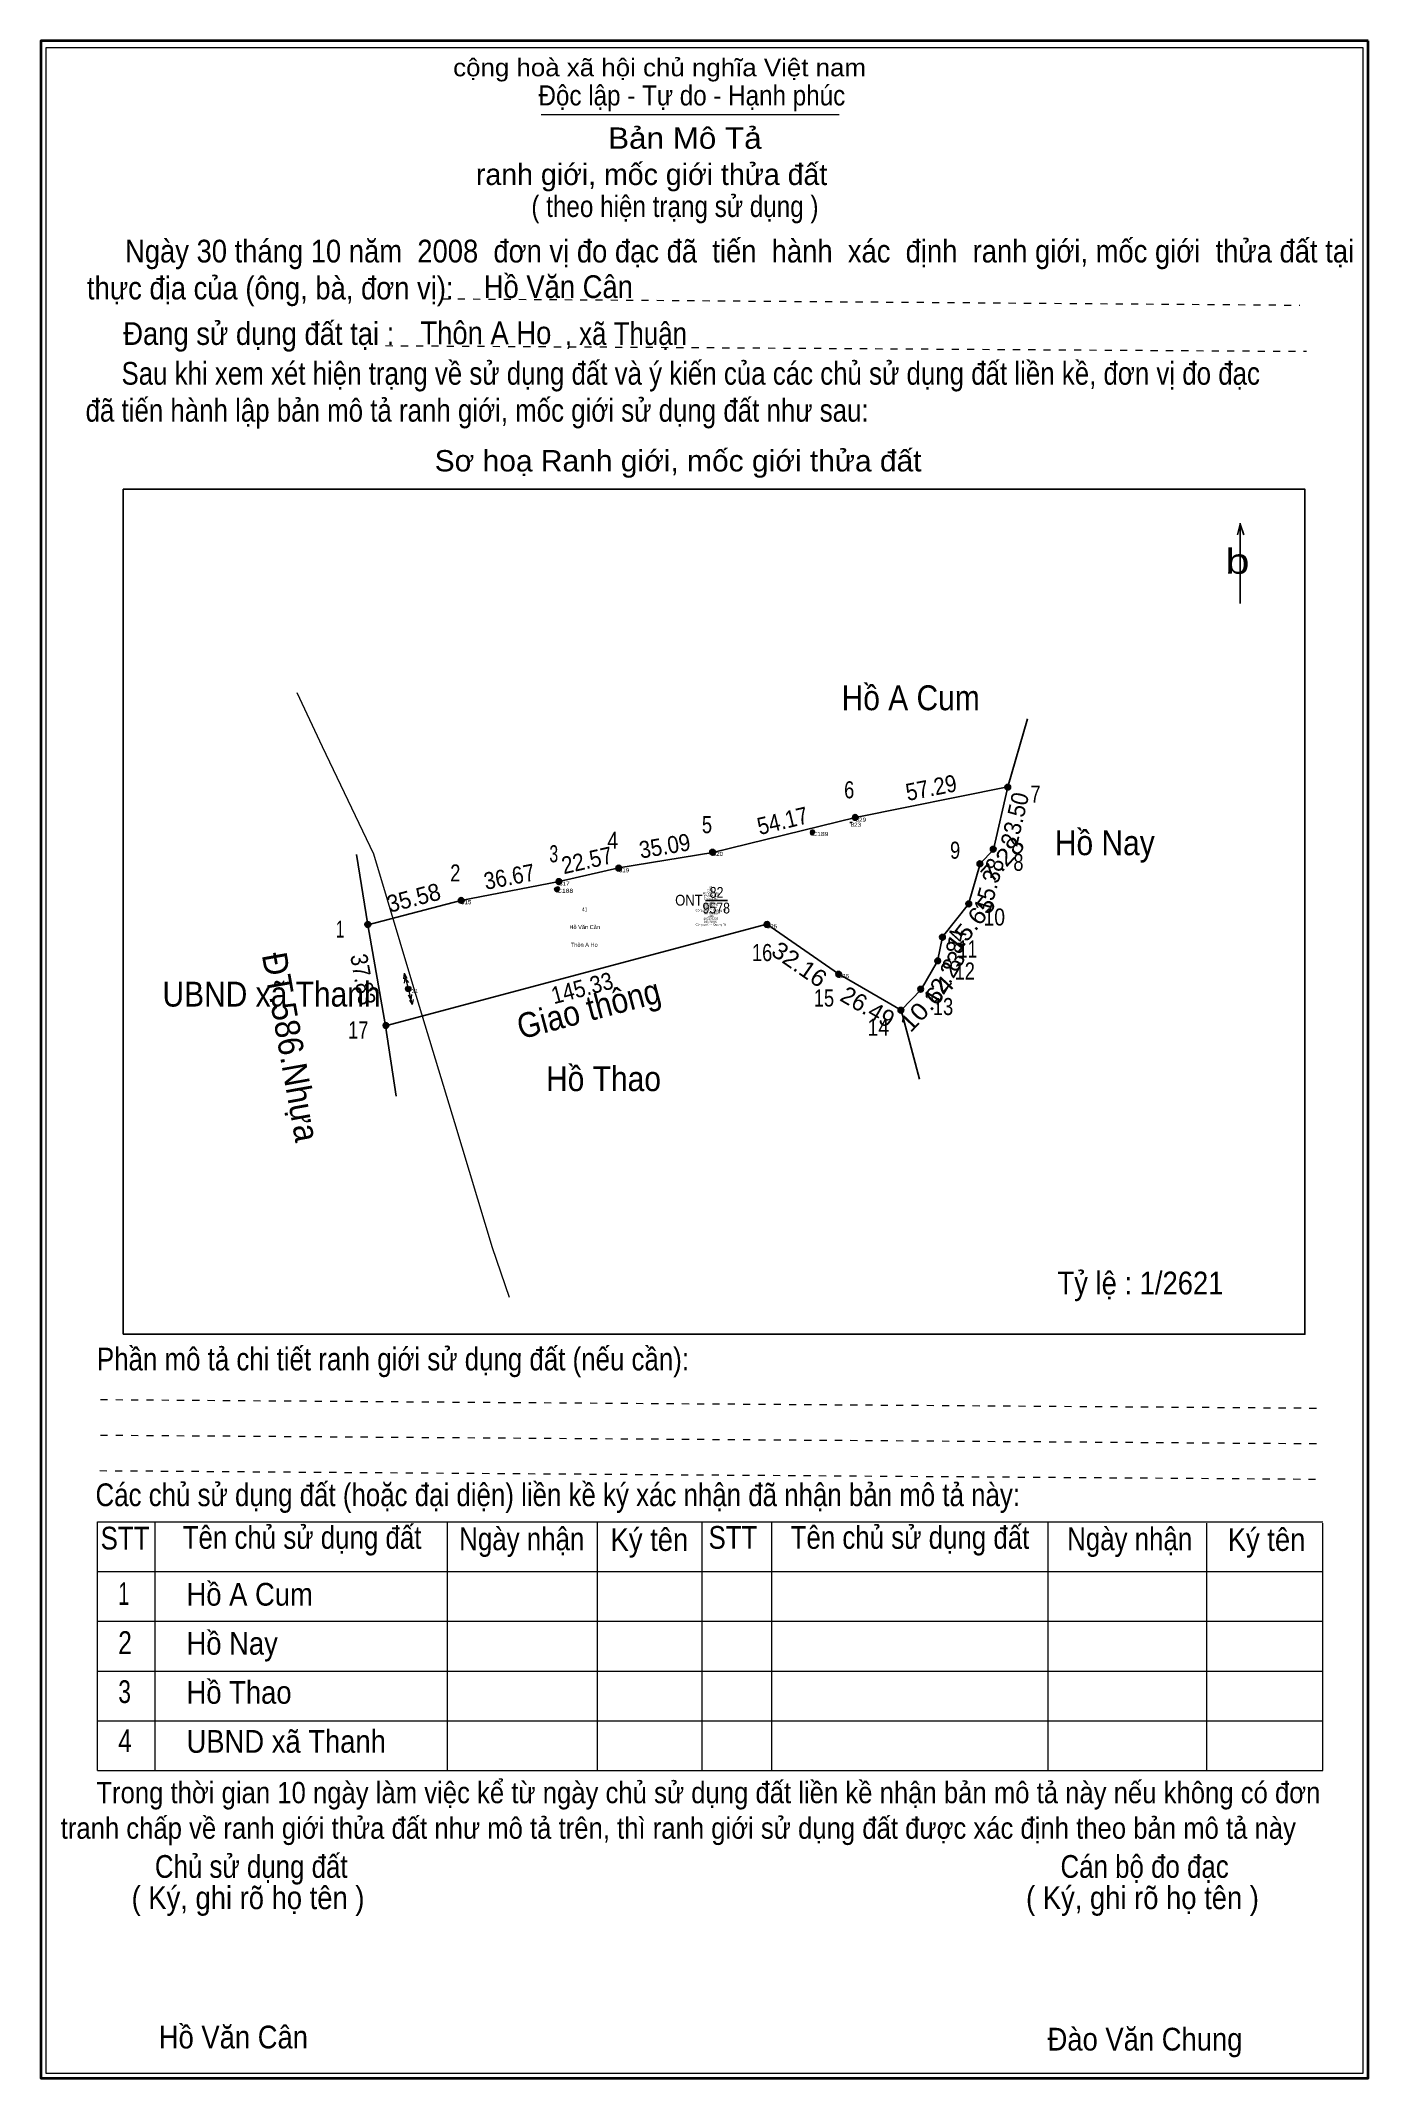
# Model space of a CAD drawing. Header units: metres. Extents: x 987.7 to 1006.3, y 990.8 to 1019.5.
import ezdxf
from ezdxf.enums import TextEntityAlignment as Align

# ---------------------------------------------------------------- set-up
doc = ezdxf.new("R2010")
doc.units = ezdxf.units.M
doc.header["$LTSCALE"] = 0.096
doc.header["$PDMODE"] = 32
doc.header["$PDSIZE"] = 0.048
doc.linetypes.add('DOTTED', pattern=[1.5, 0.3, -1.2])
for name, color, linetype in [('1', 7, 'Continuous'), ('15', 7, 'Continuous'), ('5', 7, 'Continuous'), ('54', 7, 'Continuous')]:
    doc.layers.add(name, color=color, linetype=linetype)
for name, color, linetype, lineweight in [('10', 7, 'Continuous', 25), ('13', 7, 'Continuous', 25), ('2', 7, 'Continuous', 13), ('3', 7, 'Continuous', 25), ('4', 7, 'Continuous', 13), ('55', 7, 'Continuous', 13), ('59', 7, 'Continuous', 13)]:
    doc.layers.add(name, color=color, linetype=linetype, lineweight=lineweight)

msp = doc.modelspace()

# ---------------------------------------------------------------- hatches: boundary and pattern name
at = {"layer": '3'}
for points in [[(1001.31, 1008.98748, 1), (1001.23, 1008.98748, 1)], [(998.5, 1008.35), (998.51, 1008.35), (998.51, 1008.36), (998.5, 1008.36)], [(998.52044, 1008.35449, 1), (998.51815, 1008.35449, 1)], [(998.52, 1008.36), (998.52, 1008.36), (998.52, 1008.37), (998.52, 1008.37)], [(998.53, 1008.35), (998.53, 1008.35), (998.53, 1008.36), (998.53, 1008.36)], [(999.16607, 1008.56129, 1), (999.08607, 1008.56129, 1)], [(997.15797, 1008.07215, 1), (997.07797, 1008.07215, 1)], [(1001.10625, 1008.11412, 1), (1001.02625, 1008.11412, 1)], [(995.83781, 1007.84894, 1), (995.75781, 1007.84894, 1)], [(1000.91891, 1007.90884, 1), (1000.83891, 1007.90884, 1)], [(994.99802, 1007.65816, 1), (994.91802, 1007.65816, 1)], [(994.93, 1007.56), (994.93, 1007.56), (994.93, 1007.57), (994.93, 1007.57)], [(994.93486, 1007.55385, 1), (994.93257, 1007.55385, 1)], [(994.94, 1007.55), (994.95, 1007.55), (994.95, 1007.55), (994.94, 1007.55)], [(993.62406, 1007.39451, 1), (993.54406, 1007.39451, 1)], [(1000.76133, 1007.34377, 1), (1000.68133, 1007.34377, 1)], [(992.31, 1007.05341, 1), (992.23, 1007.05341, 1)], [(997.92413, 1007.05532, 1), (997.84413, 1007.05532, 1)], [(1000.39085, 1006.87561, 1), (1000.31085, 1006.87561, 1)], [(998.9318, 1006.35517, 1), (998.8518, 1006.35517, 1)], [(1000.32484, 1006.5448, 1), (1000.24484, 1006.5448, 1)], [(1000.08522, 1006.14417, 1), (1000.00522, 1006.14417, 1)], [(999.80669, 1005.84885, 1), (999.72669, 1005.84885, 1)], [(992.56488, 1005.63252, 1), (992.48488, 1005.63252, 1)]]:
    msp.add_hatch(color=256, dxfattribs=at).paths.add_polyline_path(points)
at = {"layer": '55'}
msp.add_hatch(color=256, dxfattribs=at).paths.add_polyline_path([(992.82737, 1006.18493, 1), (992.84804, 1006.11147, 1)])

# ---------------------------------------------------------------- linework, layer by layer
at = {"layer": '10'}
for p, q in [((1001.27, 1008.99), (1001.55, 1009.95)), ((992.27, 1007.05), (992.11, 1008.04)), ((999.77, 1005.85), (1000.03, 1004.88)), ((992.52, 1005.63), (992.67, 1004.64))]:
    msp.add_line(p, q, dxfattribs=at)
msp.add_lwpolyline([(992.27, 1007.05), (993.58, 1007.39), (994.96, 1007.66), (995.8, 1007.85), (997.12, 1008.07), (999.13, 1008.56), (1001.27, 1008.99), (1001.07, 1008.11), (1000.88, 1007.91), (1000.72, 1007.34), (1000.35, 1006.88), (1000.28, 1006.54), (1000.05, 1006.14), (999.77, 1005.85), (998.89, 1006.36), (997.88, 1007.06), (992.52, 1005.63)], close=True, dxfattribs=at)
at = {"layer": '13'}
msp.add_line((997.02, 1007.39), (997.33, 1007.39), dxfattribs=at)
at = {"layer": '2'}
for p, q in [((994.71, 1018.45), (998.9, 1018.45)), ((988.47, 998.65), (1005.7, 998.65)), ((988.47, 995.15), (988.47, 998.65)), ((989.28, 995.15), (989.28, 998.65)), ((993.39, 995.15), (993.39, 998.65)), ((995.5, 995.15), (995.5, 998.65)), ((996.97, 995.15), (996.97, 998.65)), ((997.95, 995.15), (997.95, 998.65)), ((1001.84, 995.15), (1001.84, 998.65)), ((1004.07, 995.15), (1004.07, 998.63)), ((1005.7, 995.15), (1005.7, 998.63)), ((988.47, 997.95), (1005.7, 997.95)), ((988.47, 997.25), (1005.7, 997.25)), ((988.47, 996.55), (1005.7, 996.55)), ((988.47, 995.85), (1005.7, 995.85)), ((988.47, 995.15), (1005.7, 995.15))]:
    msp.add_line(p, q, dxfattribs=at)
at = {"layer": '2', "linetype": 'DOTTED'}
for p, q in [((993.32, 1015.86), (1005.38, 1015.77)), ((992.52, 1015.2), (1005.47, 1015.12)), ((988.51, 1000.37), (1005.68, 1000.25)), ((988.51, 999.87), (1005.68, 999.75)), ((988.5, 999.37), (1005.67, 999.25))]:
    msp.add_line(p, q, dxfattribs=at)
at = {"layer": '2', "lineweight": 25}
for p, q in [((1004.54, 1012.69), (1004.5, 1012.54)), ((1004.54, 1012.7), (1004.54, 1011.57)), ((1004.54, 1012.69), (1004.59, 1012.54))]:
    msp.add_line(p, q, dxfattribs=at)
at = {"layer": '2', "lineweight": 40}
msp.add_lwpolyline([(1006.34, 1019.49), (987.67, 1019.49), (987.67, 990.82), (1006.34, 990.82)], close=True, dxfattribs=at)
at = {"layer": '2'}
msp.add_lwpolyline([(1006.27, 1019.39), (987.74, 1019.39), (987.74, 990.89), (1006.27, 990.89)], close=True, dxfattribs=at)
at = {"layer": '2', "lineweight": 25}
msp.add_lwpolyline([(988.83, 1001.29), (1005.45, 1001.29), (1005.45, 1013.18), (988.83, 1013.18)], close=True, dxfattribs=at)
at = {"layer": '3', "lineweight": 13}
for p, q in [((998.53, 1008.36), (998.52, 1008.36)), ((998.52, 1008.36), (998.53, 1008.36))]:
    msp.add_line(p, q, dxfattribs=at)
for points in [[(998.5, 1008.35), (998.51, 1008.35), (998.51, 1008.36), (998.5, 1008.36)], [(998.52, 1008.36), (998.52, 1008.36), (998.52, 1008.37), (998.52, 1008.37)], [(998.53, 1008.35), (998.53, 1008.35), (998.53, 1008.36), (998.53, 1008.36)], [(994.93, 1007.56), (994.93, 1007.56), (994.93, 1007.57), (994.93, 1007.57)], [(994.94, 1007.55), (994.95, 1007.55), (994.95, 1007.55), (994.94, 1007.55)]]:
    msp.add_lwpolyline(points, close=True, dxfattribs=at)
at = {"layer": '3'}
for centre in [(1001.27, 1008.98748), (999.12607, 1008.56129), (997.11797, 1008.07215), (1001.06625, 1008.11412), (995.79781, 1007.84894), (1000.87891, 1007.90884), (994.95802, 1007.65816), (993.58406, 1007.39451), (1000.72133, 1007.34377), (992.27, 1007.05341), (997.88413, 1007.05532), (1000.35085, 1006.87561), (998.8918, 1006.35517), (1000.28484, 1006.5448), (1000.04522, 1006.14417), (999.76669, 1005.84885), (992.52488, 1005.63252)]:
    msp.add_circle(centre, 0.04, dxfattribs=at)
at = {"layer": '3', "lineweight": 13}
for centre in [(998.5193, 1008.35449), (994.93372, 1007.55385)]:
    msp.add_circle(centre, 0.00114, dxfattribs=at)
for centre, radius, start, end in [((998.5193, 1008.35449), 0.00954, 49.34484, 48.4242), ((998.5193, 1008.35449), 0.00763, 49.22592, 47.74531), ((994.93372, 1007.55385), 0.00954, 49.34484, 48.4242), ((994.93372, 1007.55385), 0.00763, 49.22592, 47.74531)]:
    msp.add_arc(centre, radius, start, end, dxfattribs=at)
at = {"layer": '3'}
for p in [(998.52, 1008.36), (998.52, 1008.34), (998.53, 1008.36), (994.92, 1007.55), (994.93, 1007.54), (994.94, 1007.56)]:
    msp.add_point(p, dxfattribs=at)
at = {"layer": '4'}
for p, q in [((999.08, 1008.49), (999.05, 1008.49)), ((999.06, 1008.48), (999.06, 1008.5)), ((997.9, 1007.06), (997.87, 1007.06)), ((997.88, 1007.04), (997.88, 1007.07)), ((998.9, 1006.36), (998.88, 1006.36)), ((998.89, 1006.34), (998.89, 1006.37))]:
    msp.add_line(p, q, dxfattribs=at)
at = {"layer": '55'}
for p, q in [((992.78, 1006.37), (992.77, 1006.29)), ((992.78, 1006.37), (992.83, 1006.19)), ((992.78, 1006.37), (992.82, 1006.3)), ((992.79, 1006.3), (992.78, 1006.23)), ((992.79, 1006.3), (992.84, 1006.24)), ((992.88, 1005.99), (992.84, 1006.06)), ((992.9, 1005.93), (992.85, 1006.11)), ((992.88, 1005.99), (992.89, 1006.07)), ((992.9, 1005.93), (992.86, 1005.99)), ((992.9, 1005.93), (992.91, 1006))]:
    msp.add_line(p, q, dxfattribs=at)
msp.add_circle((992.83771, 1006.1482), 0.03816, dxfattribs=at)
at = {"layer": '59'}
msp.add_lwpolyline([(991.27, 1010.32), (991.63, 1009.56), (992.35, 1008.05), (992.91, 1006.17), (993.49, 1004.27), (994.02, 1002.51), (994.26, 1001.81)], dxfattribs=at)

# ---------------------------------------------------------------- texts
at = {"layer": '1'}
for s, width, p in [('6', 0.8, (999.04, 1008.83)), ('7', 0.8, (1001.66, 1008.77)), ('4', 0.85, (995.715, 1008.12)), ('5', 0.8, (997.04, 1008.34)), ('3', 0.7, (994.885, 1007.93)), ('9', 0.8, (1000.53, 1007.98)), ('8', 0.8, (1001.42, 1007.81)), ('2', 0.8, (993.5, 1007.66)), ('10', 0.85, (1001.08, 1007.04)), ('1', 0.65, (991.88, 1006.87)), ('16', 0.8, (997.815, 1006.54)), ('11', 0.75, (1000.705, 1006.59)), ('12', 0.8, (1000.665, 1006.28)), ('15', 0.8, (998.685, 1005.9)), ('13', 0.8, (1000.36, 1005.78)), ('17', 0.8, (992.135, 1005.45)), ('14', 0.85, (999.45, 1005.49))]:
    msp.add_text(s, height=0.24, dxfattribs=dict(at, width=width)).set_placement(p, align=Align.CENTER)
at = {"layer": '13', "width": 0.9}
msp.add_text('ONT', height=0.1526, dxfattribs=at).set_placement((996.98, 1007.32), align=Align.RIGHT)
at = {"layer": '13', "width": 0.85}
for s, p in [('82', (997.175, 1007.43)), ('9578', (997.17, 1007.21))]:
    msp.add_text(s, height=0.1526, dxfattribs=at).set_placement(p, align=Align.CENTER)
at = {"layer": '15'}
for s, width, p in [('41', 0.7, (995.32, 1007.24)), ('Hồ Văn Căn', 0.95, (995.32, 1006.99)), ('Thôn A Ho ', 0.95, (995.325, 1006.74))]:
    msp.add_text(s, height=0.05718, dxfattribs=dict(at, width=width)).set_placement(p, align=Align.CENTER)
at = {"layer": '2'}
for s, height, width, p in [('cộng hoà xã hội chủ nghĩa Việt nam', 0.2474, 1.1, (993.47, 1018.99)), ('Độc lập - Tự do - Hạnh phúc', 0.2828, 0.9, (994.67, 1018.58)), ('Bản Mô Tả', 0.3, 1.1, (995.65, 1017.97)), ('( theo hiện trạng sử dụng )', 0.3, 0.85, (994.57, 1017.01)), ('     Ngày 30 tháng 10 năm  2008  đơn vị đo đạc đã  tiến  hành  xác  định  ranh giới, mốc giới  thửa đất tại ', 0.32, 0.9, (988.32, 1016.37)), ('thực địa của (ông, bà, đơn vị): ', 0.32, 0.9, (988.32, 1015.85)), ('Đang sử dụng đất tại :', 0.32, 0.9, (988.83, 1015.21)), (', xã Thuận', 0.32, 0.85, (995.04, 1015.21)), ('     Sau khi xem xét hiện trạng về sử dụng đất và ý kiến của các chủ sử dụng đất liền kề, đơn vị đo đạc ', 0.32, 0.85, (988.3, 1014.65)), ('đã tiến hành lập bản mô tả ranh giới, mốc giới sử dụng đất như sau:', 0.32, 0.85, (988.3, 1014.13)), ('Sơ hoạ Ranh giới, mốc giới thửa đất', 0.3, 1.05, (993.21, 1013.43)), ('Phần mô tả chi tiết ranh giới sử dụng đất (nếu cần):', 0.32, 0.85, (988.46, 1000.78)), ('Các chủ sử dụng đất (hoặc đại diện) liền kề ký xác nhận đã nhận bản mô tả này:', 0.32, 0.85, (988.44, 998.87)), ('     Trong thời gian 10 ngày làm việc kể từ ngày chủ sử dụng đất liền kề nhận bản mô tả này nếu không có đơn ', 0.3, 0.9, (987.95, 994.69)), ('tranh chấp về ranh giới thửa đất như mô tả trên, thì ranh giới sử dụng đất được xác định theo bản mô tả này', 0.3, 0.9, (987.95, 994.19))]:
    msp.add_text(s, height=height, dxfattribs=dict(at, width=width)).set_placement(p)
msp.add_text('ranh giới, mốc giới thửa đất', height=0.3, dxfattribs=at).set_placement((993.79, 1017.46))
for s, height, width, p in [('b', 0.3535, 1.3, (1004.5, 1011.99)), ('Hồ A Cum', 0.35, 0.9, (999.905, 1010.07)), ('Hồ Nay', 0.35, 0.9, (1002.635, 1008.03)), ('UBND xã Thanh', 0.35, 0.9, (990.915, 1005.9)), ('Hồ Thao', 0.35, 0.9, (995.585, 1004.71)), ('STT', 0.32, 0.85, (988.855, 998.26)), ('Tên chủ sử dụng đất', 0.32, 0.85, (991.345, 998.27)), ('Ngày nhận', 0.32, 0.85, (994.435, 998.25)), ('Ký tên', 0.32, 0.9, (996.23, 998.24)), ('STT', 0.32, 0.85, (997.405, 998.27)), ('Tên chủ sử dụng đất', 0.32, 0.85, (999.895, 998.27)), ('Ngày nhận', 0.32, 0.85, (1002.985, 998.25)), ('Ký tên', 0.32, 0.9, (1004.91, 998.24)), ('Chủ sử dụng đất', 0.32, 0.85, (990.63, 993.64)), ('Cán bộ đo đạc', 0.32, 0.85, (1003.195, 993.64)), ('( Ký, ghi rõ họ tên )', 0.32, 0.9, (990.585, 993.2)), ('( Ký, ghi rõ họ tên )', 0.32, 0.9, (1003.165, 993.2)), ('( Ký, ghi rõ họ tên )', 0.32, 0.9, (1003.165, 993.2))]:
    msp.add_text(s, height=height, dxfattribs=dict(at, width=width)).set_placement(p, align=Align.CENTER)
for s, rotation, width, p in [('ĐT.586.Nhựa', 280.169, 0.95, (991.01585, 1005.3009)), ('Giao thông', 14.868, 0.9, (995.4201, 1005.70082))]:
    msp.add_text(s, height=0.35, rotation=rotation, dxfattribs=dict(at, width=width)).set_placement(p, align=Align.CENTER)
at = {"layer": '3'}
for s, rotation, width, p in [('57.29', 11.243, 0.9, (1000.2166, 1008.86288)), ('23.50', 76.868, 0.95, (1001.48579, 1008.50774)), ('54.17', 13.69, 0.9, (998.1316, 1008.39808)), ('35.09', 9.597, 0.9, (996.46499, 1008.04171)), ('22.57', 12.799, 0.9, (995.37842, 1007.84142)), ('7.28', 47.615, 1.15, (1001.28472, 1007.88911)), ('36.67', 10.863, 0.9, (994.28239, 1007.60954)), ('15.38', 74.418, 0.95, (1001.12256, 1007.57777)), ('35.58', 14.552, 0.95, (992.94485, 1007.31471)), ('15.65', 51.643, 1.1, (1000.84344, 1006.98553)), ('8.84', 78.715, 0.95, (1000.63817, 1006.67152)), ('37.83', 280.169, 0.9, (992.08436, 1006.26119)), ('32.16', 325.208, 1.05, (998.27153, 1006.39575)), ('145.33', 14.868, 0.9, (995.31421, 1006.04528)), ('10.64', 46.676, 1.15, (1000.21847, 1005.85766))]:
    msp.add_text(s, height=0.24, rotation=rotation, dxfattribs=dict(at, width=width)).set_placement(p, align=Align.CENTER)
for s, rotation, p in [('12.23', 59.117, (1000.48138, 1006.24342)), ('26.49', 329.941, (999.23991, 1005.79171))]:
    msp.add_text(s, height=0.2399, rotation=rotation, dxfattribs=at).set_placement(p, align=Align.CENTER)
at = {"layer": '4'}
for s, width, p in [('Hồ Văn Cân', 0.9, (993.9, 1015.87)), ('Thôn A Ho', 0.9, (993.01, 1015.22)), ('Tỷ lệ : 1/2621', 0.9, (1001.97, 1001.85)), ('1', 0.65, (988.76, 997.48)), ('Hồ A Cum', 0.9, (989.72, 997.47)), ('2', 0.8, (988.76, 996.79)), ('Hồ Nay', 0.9, (989.72, 996.78)), ('3', 0.75, (988.76, 996.1)), ('Hồ Thao', 0.9, (989.72, 996.09)), ('4', 0.8, (988.76, 995.41)), ('UBND xã Thanh', 0.9, (989.72, 995.4)), ('Hồ Văn Cân', 0.9, (989.33, 991.24)), ('Đào Văn Chung', 0.9, (1001.83, 991.21))]:
    msp.add_text(s, height=0.32, dxfattribs=dict(at, width=width)).set_placement(p)
at = {"layer": '5'}
for s, width, p in [('C189 ', 1.25, (998.52, 1008.3)), ('823', 1.15, (999.06, 1008.43)), ('829', 1.15, (999.13, 1008.5)), ('820', 1.15, (997.12, 1008.02)), ('819', 1.15, (995.8, 1007.79)), ('C188 ', 1.25, (994.93, 1007.5)), ('817', 1.15, (994.96, 1007.6)), ('815', 1.15, (993.58, 1007.34)), ('825', 1.15, (997.88, 1007)), ('826', 1.15, (998.89, 1006.3)), ('731', 1.1, (992.84, 1006.09))]:
    msp.add_text(s, height=0.05718, dxfattribs=dict(at, width=width)).set_placement(p)
at = {"layer": '54'}
for s, width, p in [('Hồ Văn Cân', 0.85, (997.095, 1007.48)), ('Thôn A Ho', 0.85, (997.095, 1007.44)), ('ONT', 0.95, (997.09, 1007.52)), ('82', 0.65, (997.095, 1007.56)), ('Công an tỉnh Quảng Trị', 0.85, (997.095, 1007.24)), ('197203445', 0.85, (997.095, 1007.32)), ('16/7/2004', 0.9, (997.09, 1007.28)), ('Thôn A Ho', 0.85, (997.095, 1007.4)), ('Hồ Thị Ing', 0.9, (997.095, 1007.2)), ('1979', 0.75, (997.095, 1007.36)), ('1980', 0.75, (997.095, 1007.16)), ('Công an tỉnh Quảng Trị', 0.85, (997.095, 1007.04)), ('197203359', 0.85, (997.095, 1007.12)), ('16/7/2004', 0.9, (997.09, 1007.08))]:
    msp.add_text(s, height=0.03048, dxfattribs=dict(at, width=width)).set_placement(p, align=Align.CENTER)

doc.saveas('drawing.dxf')
